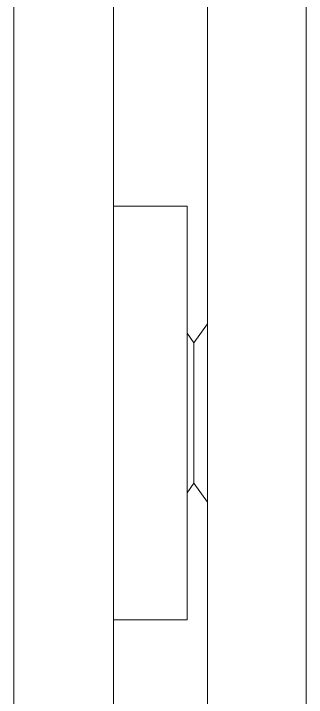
# Model space of a CAD drawing. Extents: x -382 to 1420, y -377 to 265.
# Drawn here: x 232.162 to 232.559, y -164.663 to -163.733 of the extents above; entities that cross this region are included whole.
import ezdxf

# ---------------------------------------------------------------- set-up
doc = ezdxf.new("R2010")
doc.units = 0
doc.header["$MEASUREMENT"] = 0
doc.layers.add('AV-Anno-Iden', color=154, linetype='CONTINUOUS')
doc.layers.add('AV-Detl-Obje-Brkt', color=202, linetype='CONTINUOUS')

# ---------------------------------------------------------------- blocks, each defined once
blk = doc.blocks.new('A$C429A2651')
at = {"layer": 'AV-Detl-Obje-Brkt', "linetype": 'Continuous', "lineweight": 15}
for p, q in [((29.89402, 4.42039), (29.89402, 20.9101)), ((30.02979, 4.42039), (30.02979, 20.9101)), ((30.15741, 8.06609), (30.15741, 13.46283)), ((30.29182, 8.06609), (30.29182, 13.46283)), ((30.12973, 12.12856), (30.02979, 12.12856)), ((30.12973, 11.82341), (30.12973, 12.12856)), ((30.15741, 11.96879), (30.13913, 11.94268)), ((30.13913, 11.94268), (30.12973, 11.9561)), ((30.13913, 11.7523), (30.13913, 11.94268)), ((30.12973, 11.56641), (30.12973, 11.82341)), ((30.12973, 11.73887), (30.13913, 11.7523)), ((30.13913, 11.7523), (30.15741, 11.72619)), ((30.02979, 11.56641), (30.12973, 11.56641))]:
    blk.add_line(p, q, dxfattribs=at)

msp = doc.modelspace()

# ---------------------------------------------------------------- block references
at = {"layer": 'AV-Anno-Iden'}
msp.add_blockref('A$C429A2651', (202.26765, -176.12359), dxfattribs=at)

doc.saveas('drawing.dxf')
